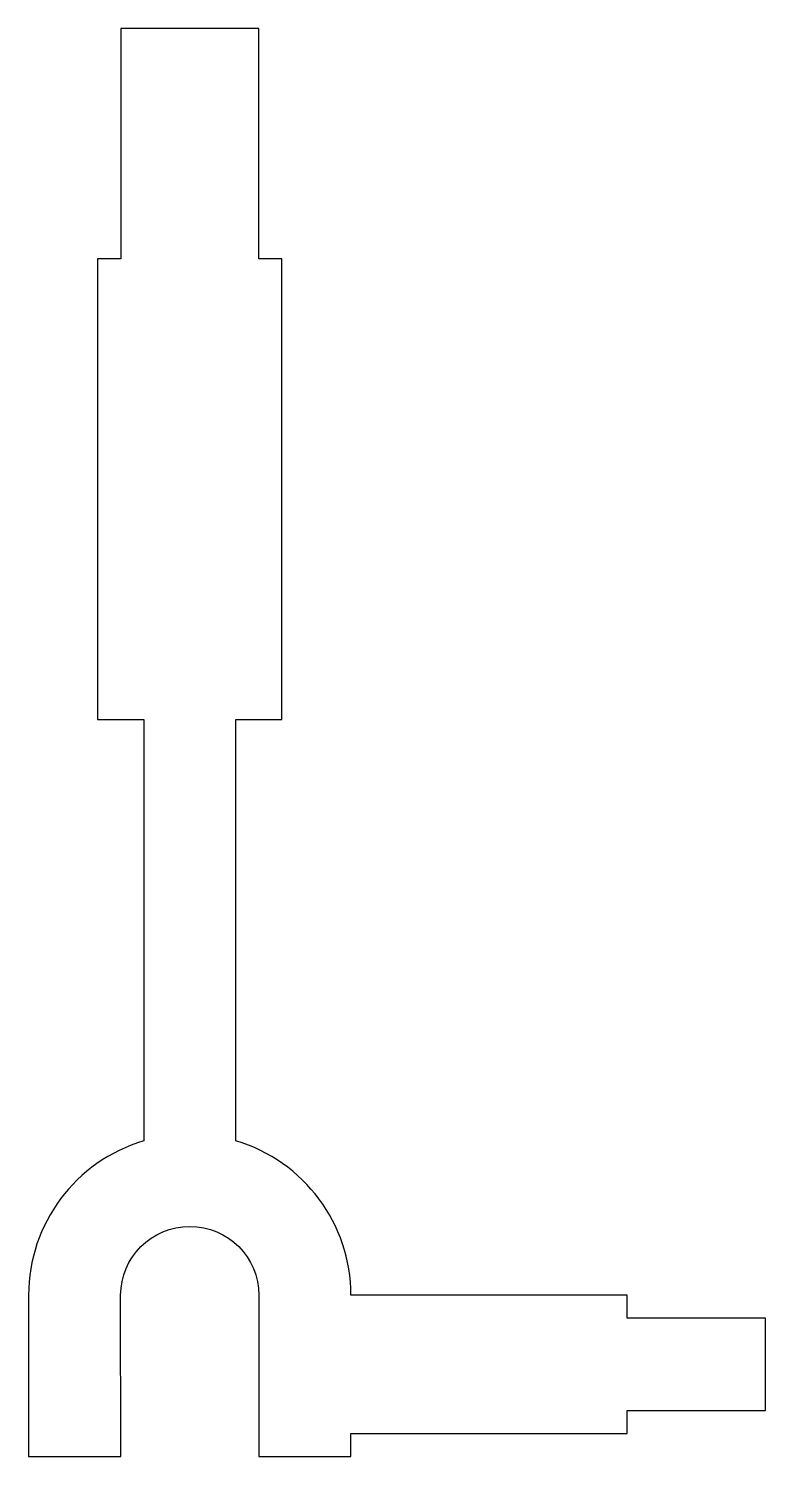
# Model space of a CAD drawing. Extents: x 0 to 16, y 0 to 31.
import ezdxf

# ---------------------------------------------------------------- set-up
doc = ezdxf.new("R2010")
doc.units = 0
doc.layers.add('Layer_1', color=7, linetype='CONTINUOUS')

msp = doc.modelspace()

# ---------------------------------------------------------------- linework, layer by layer
at = {"layer": 'Layer_1', "color": 7}
for p, q in [((2.000656, 31.000148), (2.000656, 26.000074)), ((5.000233, 30.999239), (2.000656, 31.000148)), ((5.000797, 25.999165), (5.000233, 30.999239)), ((2.000656, 26.000074), (1.500705, 26.000074)), ((1.500705, 26.000074), (1.500705, 15.999924)), ((5.500748, 25.999165), (5.000797, 25.999165)), ((5.500748, 15.999015), (5.500748, 25.999165)), ((1.500705, 15.999924), (2.501161, 15.999924)), ((2.501161, 15.999924), (2.500314, 6.851595)), ((4.500561, 6.852357), (4.500843, 15.999015)), ((4.500843, 15.999015), (5.500748, 15.999015)), ((0, 3.50077), (0.000564, 0.000001)), ((2.000374, 0.000001), (1.99981, 3.50077)), ((4.999524, 3.50077), (5.000653, 0.000001)), ((13.00088, 3.499867), (7.000322, 3.499867)), ((13.00088, 2.999854), (13.00088, 3.499867)), ((16.00088, 2.999854), (13.00088, 2.999854)), ((16.00088, 0.999858), (16.00088, 2.999854)), ((13.00088, 0.499873), (13.00088, 0.999858)), ((13.00088, 0.999858), (16.00088, 0.999858)), ((7.00046, 0.000001), (7.000742, 0.499873)), ((7.000742, 0.499873), (13.00088, 0.499873)), ((0.000564, 0.000001), (2.000374, 0.000001)), ((5.000653, 0.000001), (7.00046, 0.000001))]:
    msp.add_line(p, q, dxfattribs=at)
for points in [[(2.500314, 6.851595), (1.018032, 6.409832), (0.001411, 5.047489), (0, 3.50077)], [(7.000322, 3.499867), (6.999757, 5.047038), (5.983213, 6.410199), (4.500561, 6.852357)], [(1.99981, 3.50077), (2.000092, 4.324803), (2.665504, 4.994036), (3.501319, 4.992908)], [(3.501319, 4.992908), (4.337137, 4.992908), (4.999242, 4.323081), (4.999524, 3.50077)]]:
    msp.add_open_spline(points, degree=3, dxfattribs=at)

doc.saveas('drawing.dxf')
